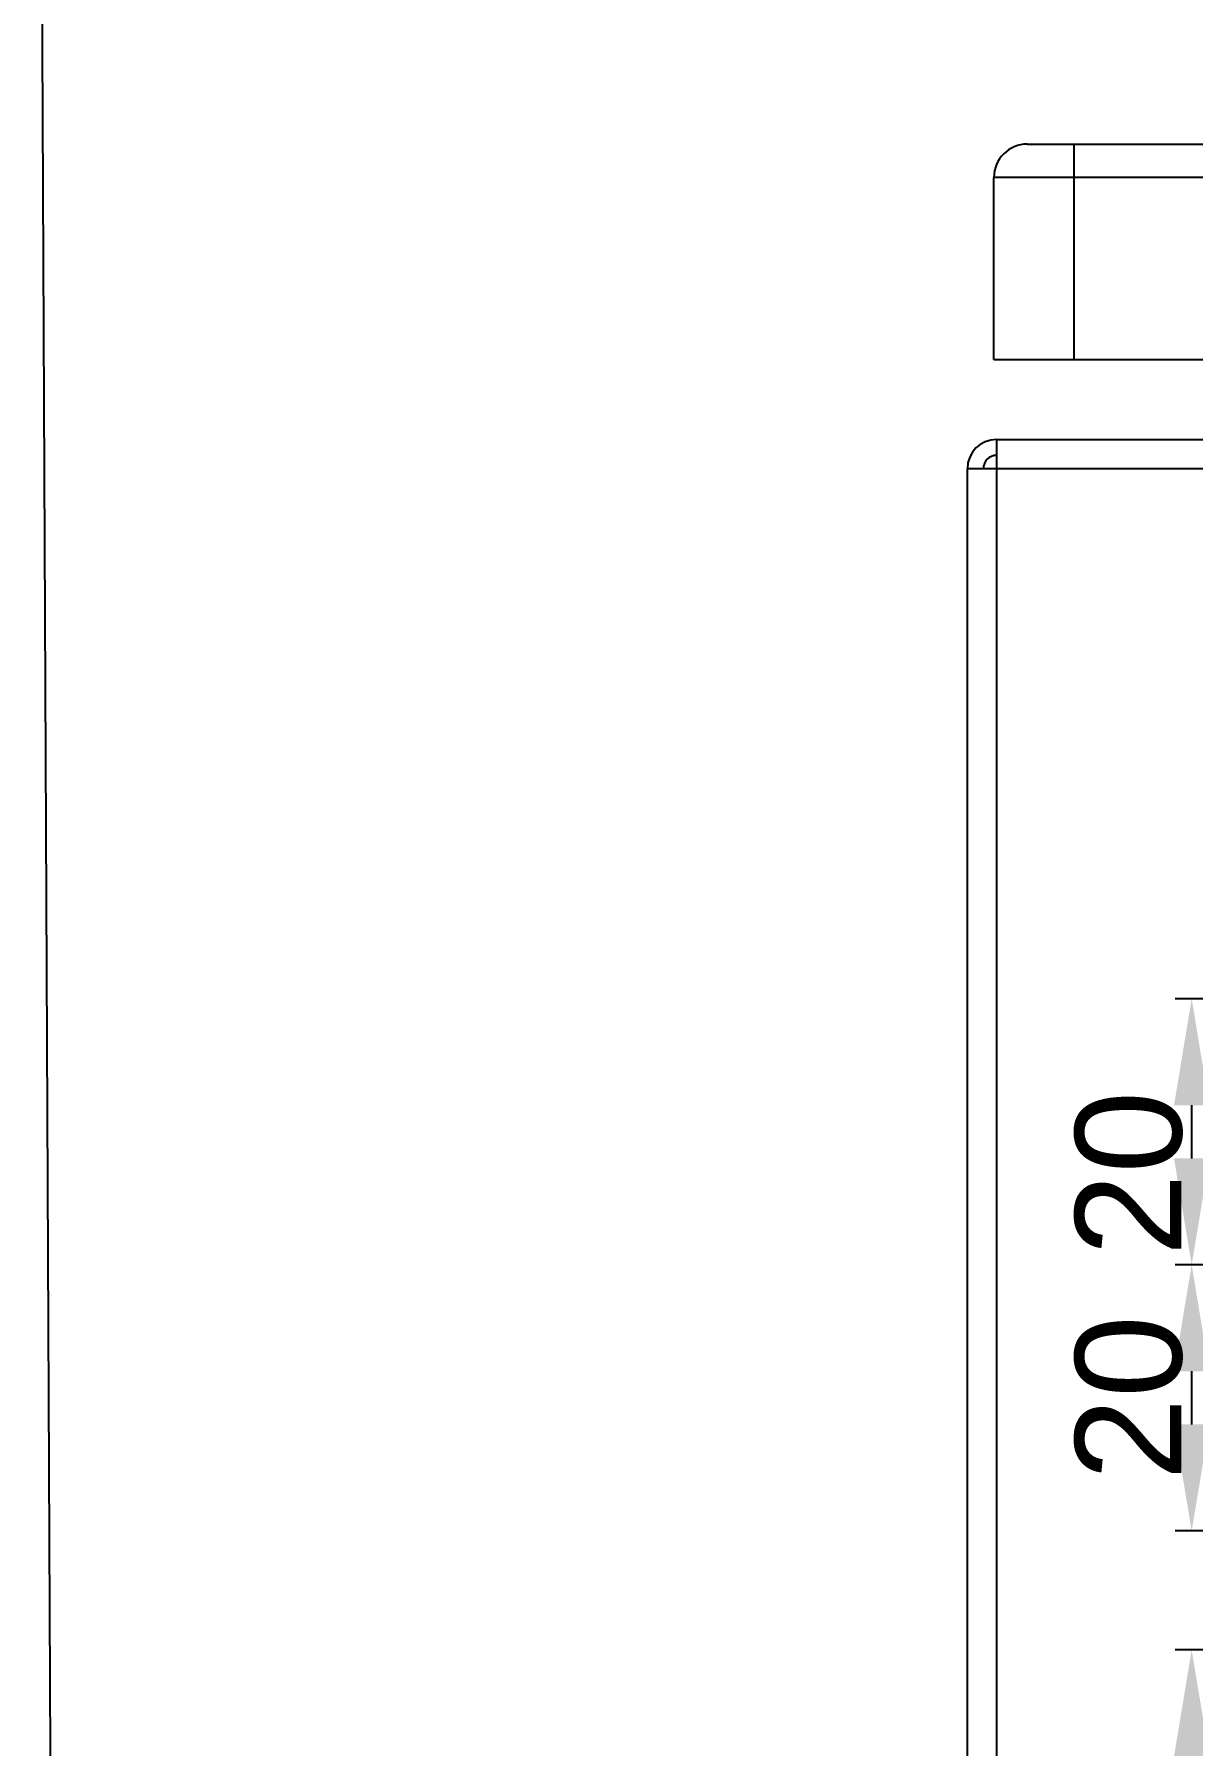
# Model space of a CAD drawing. Header units: millimetres. Extents: x 46697 to 51381, y 25488 to 34806.
# Drawn here: x 50531.8 to 50618.9, y 29644.2 to 29772.8 of the extents above; entities that cross this region are included whole.
import ezdxf

# ---------------------------------------------------------------- set-up
doc = ezdxf.new("R2010")
doc.units = ezdxf.units.MM
doc.layers.add('! NO PLOT !', color=7, linetype='Continuous', true_color=0xff75dd, plot=False)
doc.layers.add('000-KOTIRANJE', color=254, linetype='Continuous', lineweight=5)
doc.layers.add('000-PI-ORMAR', color=51, linetype='Continuous')
doc.styles.get("Standard").update_dxf_attribs({"font": 'arial.ttf'})
doc.dimstyles.new('ISO-25-lb', dxfattribs={"dimtxt": 8, "dimasz": 8, "dimexe": 1.25, "dimexo": 0.625, "dimtad": 1, "dimdec": 1, "dimtxsty": 'Standard', "dimcen": 5, "dimadec": 0, "dimazin": 0, "dimtfac": 1, "dimtdec": 1, "dimtmove": 0, "dimatfit": 3, "dimfxl": 1, "dimarcsym": 0})

# ---------------------------------------------------------------- blocks, each defined once
blk = doc.blocks.new('NSYCRN34200_bottom')
at = {"layer": '000-PI-ORMAR'}
for p, q in [((50192.42, 29502.02), (50582.42, 29502.02)), ((50195.92, 29502.02), (50195.92, 29485.82)), ((50189.92, 29485.82), (50189.92, 29499.52)), ((50584.92, 29499.52), (50189.92, 29499.52)), ((50189.92, 29485.82), (50584.92, 29485.82)), ((50190.12, 29479.82), (50190.12, 29299.81)), ((50190.12, 29479.82), (50585.72, 29479.82)), ((50187.92, 29301.16), (50187.92, 29477.62)), ((50587.92, 29477.62), (50187.92, 29477.62))]:
    blk.add_line(p, q, dxfattribs=at)
for centre, radius in [((50192.42, 29499.52), 2.5), ((50190.12, 29477.62), 2.2), ((50190.12, 29477.62), 1)]:
    blk.add_arc(centre, radius, 90, 180, dxfattribs=at)
blk = doc.blocks.new('*D282')
at = {"layer": '000-KOTIRANJE', "color": 0, "linetype": 'Continuous', "lineweight": -2, "ltscale": 0.25, "transparency": 16777216}
for p, q in [((50672.75, 29700.32), (50617.61, 29700.32)), ((50618.86, 29688.32), (50618.86, 29692.32)), ((50685.25, 29680.32), (50617.61, 29680.32))]:
    blk.add_line(p, q, dxfattribs=at)
at = {"layer": '000-KOTIRANJE', "color": 0, "ltscale": 0.25, "transparency": 16777216}
for points in [[(50617.53, 29692.32), (50620.19, 29692.32), (50618.86, 29700.32)], [(50617.53, 29688.32), (50620.19, 29688.32), (50618.86, 29680.32)]]:
    blk.add_solid(points, dxfattribs=at)
at = {"layer": 'Defpoints', "color": 0, "ltscale": 0.25, "transparency": 16777216}
for p in [(50618.86, 29700.32), (50673.37, 29700.32), (50685.87, 29680.32)]:
    blk.add_point(p, dxfattribs=at)
at = {"layer": '000-KOTIRANJE', "color": 0, "ltscale": 0.25, "transparency": 16777216, "insert": (50614.15, 29687.19), "char_height": 8, "attachment_point": 5, "rotation": 90}
blk.add_mtext('20', dxfattribs=at)
blk = doc.blocks.new('*D283')
at = {"layer": '000-KOTIRANJE', "color": 0, "linetype": 'Continuous', "lineweight": -2, "ltscale": 0.25, "transparency": 16777216}
for p, q in [((50685.25, 29680.32), (50617.61, 29680.32)), ((50618.86, 29668.32), (50618.86, 29672.32)), ((50672.75, 29660.32), (50617.61, 29660.32))]:
    blk.add_line(p, q, dxfattribs=at)
at = {"layer": '000-KOTIRANJE', "color": 0, "ltscale": 0.25, "transparency": 16777216}
for points in [[(50617.53, 29672.32), (50620.19, 29672.32), (50618.86, 29680.32)], [(50617.53, 29668.32), (50620.19, 29668.32), (50618.86, 29660.32)]]:
    blk.add_solid(points, dxfattribs=at)
at = {"layer": 'Defpoints', "color": 0, "ltscale": 0.25, "transparency": 16777216}
for p in [(50618.86, 29680.32), (50685.87, 29680.32), (50673.37, 29660.32)]:
    blk.add_point(p, dxfattribs=at)
at = {"layer": '000-KOTIRANJE', "color": 0, "ltscale": 0.25, "transparency": 16777216, "insert": (50614.15, 29670.32), "char_height": 8, "attachment_point": 5, "rotation": 90}
blk.add_mtext('20', dxfattribs=at)
blk = doc.blocks.new('*D364')
at = {"layer": '000-KOTIRANJE', "color": 0, "linetype": 'Continuous', "lineweight": -2, "ltscale": 0.25, "transparency": 16777216}
for p, q in [((50632.75, 29651.37), (50617.61, 29651.37)), ((50618.86, 29627.37), (50618.86, 29643.37)), ((50672.75, 29619.37), (50617.61, 29619.37))]:
    blk.add_line(p, q, dxfattribs=at)
at = {"layer": '000-KOTIRANJE', "color": 0, "ltscale": 0.25, "transparency": 16777216}
for points in [[(50617.53, 29643.37), (50620.19, 29643.37), (50618.86, 29651.37)], [(50617.53, 29627.37), (50620.19, 29627.37), (50618.86, 29619.37)]]:
    blk.add_solid(points, dxfattribs=at)
at = {"layer": 'Defpoints', "color": 0, "ltscale": 0.25, "transparency": 16777216}
for p in [(50618.86, 29651.37), (50633.37, 29651.37), (50673.37, 29619.37)]:
    blk.add_point(p, dxfattribs=at)
at = {"layer": '000-KOTIRANJE', "color": 0, "ltscale": 0.25, "transparency": 16777216, "insert": (50614.15, 29635.37), "char_height": 8, "attachment_point": 5, "rotation": 90}
blk.add_mtext('32', dxfattribs=at)

msp = doc.modelspace()

# ---------------------------------------------------------------- linework, layer by layer
at = {"layer": '! NO PLOT !', "ltscale": 0.25}
msp.add_lwpolyline([(50531.8, 29900.13), (50534.58, 29307.11), (51159.78, 29307.11), (51159.78, 29582.36), (51284.71, 29582.36), (51284.71, 29902.91), (50531.8, 29900.13)], dxfattribs=at)

# ---------------------------------------------------------------- block references
at = {"layer": '000-PI-ORMAR'}
msp.add_blockref('NSYCRN34200_bottom', (414.07, 262.56), dxfattribs=at)

# ---------------------------------------------------------------- dimensions: what is measured, and where the dimension line sits
at = {"layer": '000-KOTIRANJE', "ltscale": 0.25}
dim = msp.add_linear_dim(base=(50618.86, 29700.32), p1=(50685.87, 29680.32), p2=(50673.37, 29700.32), angle=90, dimstyle='ISO-25-lb', dxfattribs=at)
dim.commit()
dim.dimension.update_dxf_attribs({"geometry": '*D282', "text_midpoint": (50618.86, 29687.19), "dimtype": 160})
for base, p1, p2, picture, middle in [((50618.86, 29680.32), (50673.37, 29660.32), (50685.87, 29680.32), '*D283', (50614.15, 29670.32)), ((50618.86, 29651.37), (50673.37, 29619.37), (50633.37, 29651.37), '*D364', (50614.15, 29635.37))]:
    dim = msp.add_linear_dim(base=base, p1=p1, p2=p2, angle=90, dimstyle='ISO-25-lb', dxfattribs=at)
    dim.commit()
    dim.dimension.update_dxf_attribs({"geometry": picture, "text_midpoint": middle})

doc.saveas('drawing.dxf')
